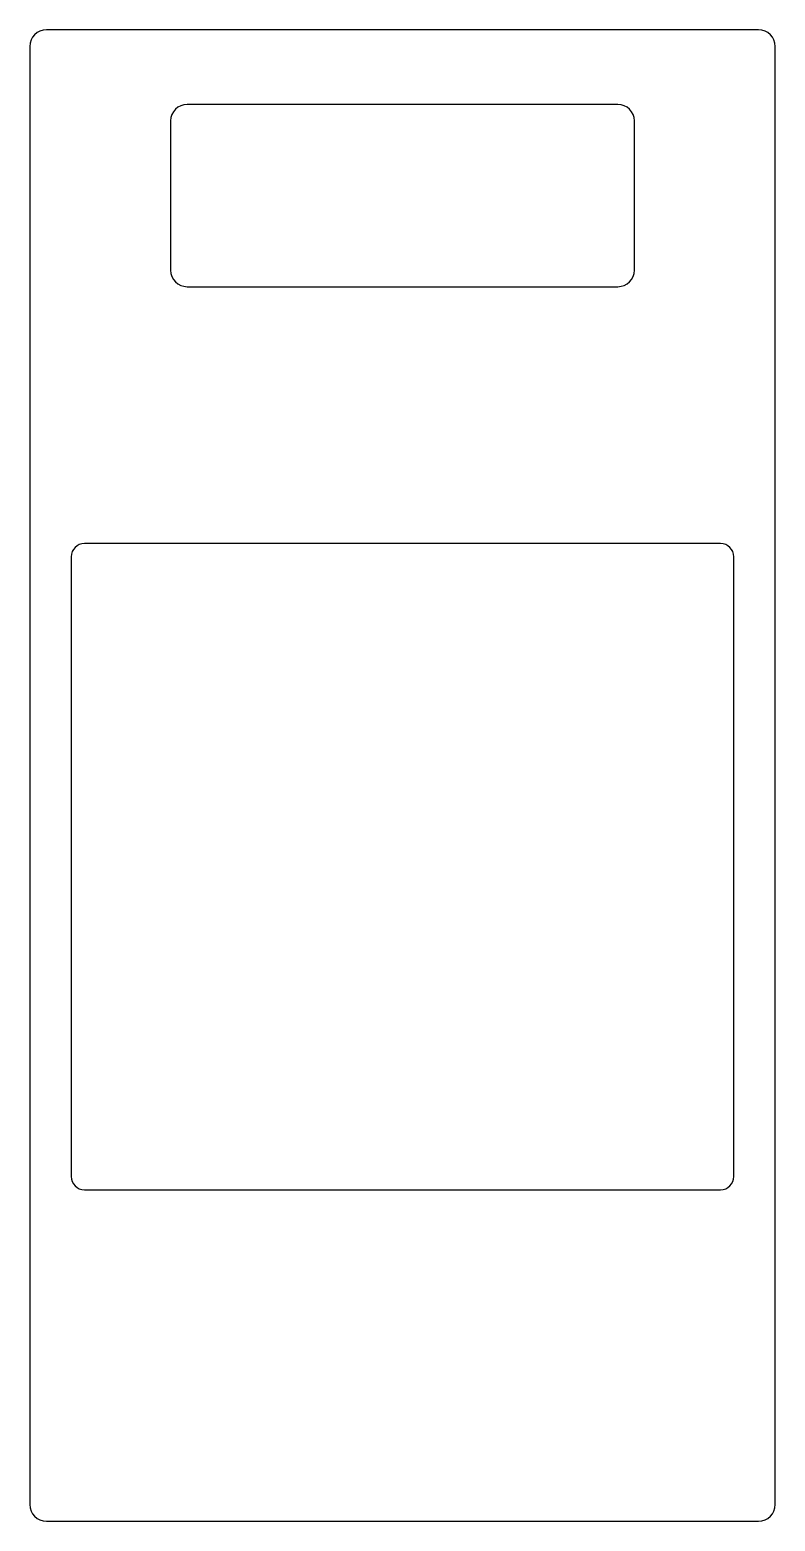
# Model space of a CAD drawing. Extents: x 0 to 450, y 0 to 900.
import ezdxf

# ---------------------------------------------------------------- set-up
doc = ezdxf.new("R2010")
doc.units = 0
doc.layers.get('0').update_dxf_attribs({"linetype": 'CONTINUOUS'})

msp = doc.modelspace()

# ---------------------------------------------------------------- linework, layer by layer
for points in [[(10, 0), (440, 0, 0.4142), (450, 10), (450, 890, 0.4142), (440, 900), (10, 900, 0.4142), (0, 890), (0, 10, 0.4142)], [(95, 745), (355, 745, 0.4142), (365, 755), (365, 845, 0.4142), (355, 855), (95, 855, 0.4142), (85, 845), (85, 755, 0.4142)], [(33, 200), (417, 200, 0.4142), (425, 208), (425, 582, 0.4142), (417, 590), (33, 590, 0.4142), (25, 582), (25, 208, 0.4142)]]:
    msp.add_lwpolyline(points, format="xyb", close=True)

doc.saveas('drawing.dxf')
